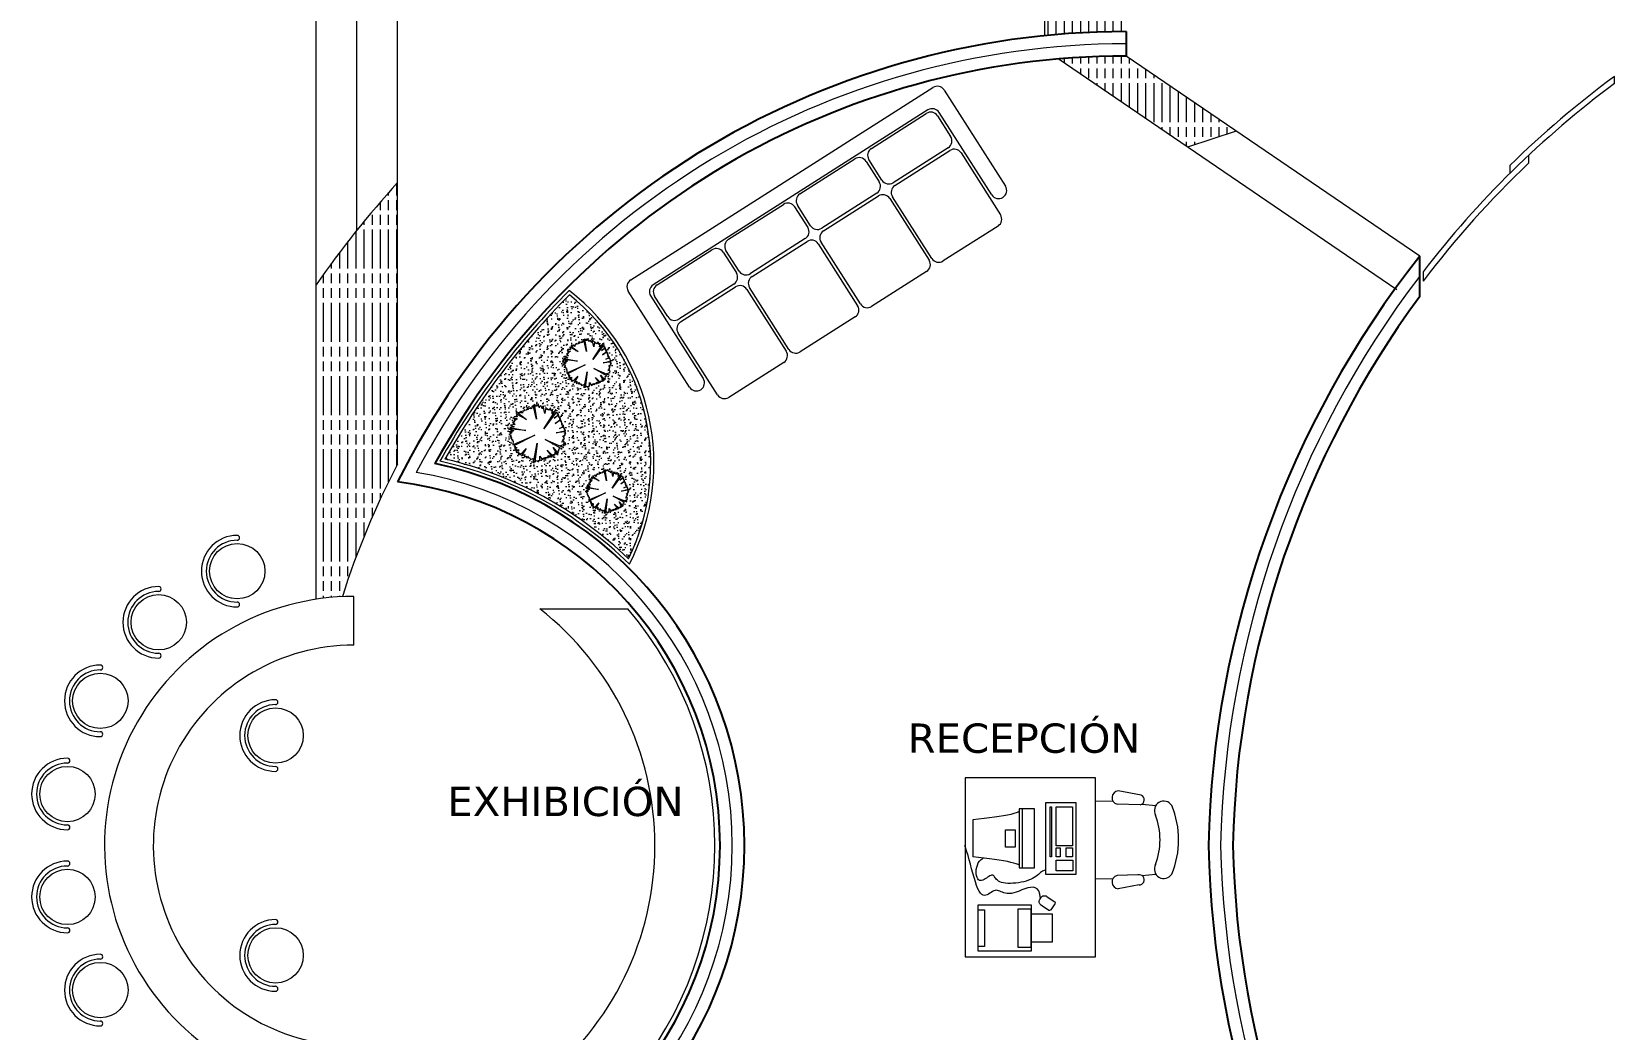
# Model space of a CAD drawing. Header units: millimetres. Extents: x 291 to 670, y 42 to 304.
# Drawn here: x 541.12 to 550.83, y 259.32 to 265.45 of the extents above; entities that cross this region are included whole.
import ezdxf

# ---------------------------------------------------------------- set-up
doc = ezdxf.new("R2010")
doc.units = ezdxf.units.MM
doc.linetypes.add('ACAD_ISO04W100', pattern=[30, 24, -3, 0, -3])
doc.layers.get('0').update_dxf_attribs({"lineweight": 5})
for name, color, linetype, lineweight in [('eje', 8, 'ACAD_ISO04W100', 13), ('escalones', 3, 'Continuous', 15), ('medio muro', 6, 'Continuous', 13), ('muebles', 2, 'Continuous', 13), ('muros', 1, 'Continuous', 25), ('ventanas y canceleria', 4, 'Continuous', 13)]:
    doc.layers.add(name, color=color, linetype=linetype, lineweight=lineweight)
pattern_1 = [(90, (381.757865, 6.595696), (0.05, -9e-18), [0.24, -0.03, 0.06, -0.03, 0.06, -0.03])]

msp = doc.modelspace()

# ---------------------------------------------------------------- hatches: boundary and pattern name
at = {"layer": 'escalones'}
h = msp.add_hatch(dxfattribs=at)
h.set_pattern_fill('ACAD_ISO09W100', color=256, scale=0.01, angle=-90, style=0)
h.set_pattern_definition(pattern_1)
h.paths.add_polyline_path([(547.8367, 266.5018), (547.8367, 265.4518, 0.025047), (547.3367, 265.4267), (547.3367, 266.4811, -0.020688)])
h = msp.add_hatch(dxfattribs=at)
h.set_pattern_fill('ACAD_ISO09W100', color=256, scale=0.01, angle=-90, style=0)
h.set_pattern_definition(pattern_1)
h.paths.add_polyline_path([(548.5123, 264.8408), (548.2133, 264.7422), (547.4195, 265.2838, -0.021537), (547.8367, 265.3018)])
h = msp.add_hatch(dxfattribs=at)
h.set_pattern_fill('ACAD_ISO09W100', color=256, scale=0.01, angle=-90, style=0)
h.set_pattern_definition(pattern_1)
h.paths.add_polyline_path([(542.8631, 263.8965, -0.033218), (543.3631, 264.5248), (543.3631, 262.7947, 0.04376), (543.0236, 261.9804, 0.026369), (542.8631, 261.9645)])
h = msp.add_hatch(dxfattribs=at)
h.set_pattern_fill('AR-SAND', color=256, scale=0.001, angle=-90, style=0)
h.set_pattern_definition([(307.5, (291.323574, 832.354197), (0.0489413237, 0.0016000313), [0, -0.038608, 0, -0.04318, 0, -0.041275]), (277.5, (291.323574, 832.3542), (0.07168251, -0.044952328), [0, -0.020828, 0, -0.034798, 0, -0.013335]), (237.5, (291.323574, 832.38544), (0.0001437185, -0.079099237), [0, -0.0127, 0, -0.04572, 0, -0.05969]), (227.5, (291.323574, 832.38544), (0.022292932, -0.076355645), [0, -0.00635, 0, -0.029972, 0, -0.03429])])
h.paths.add_polyline_path([(544.4175, 263.8349, 0.066063), (543.6535, 262.826, -0.133827), (544.7807, 262.2136, 0.352558)])
h.paths.add_polyline_path([(544.6543, 262.7623), (544.6594, 262.7472), (544.6657, 262.7542), (544.6747, 262.7407), (544.6777, 262.7542), (544.6852, 262.7182), (544.6896, 262.7467), (544.6926, 262.7347), (544.6956, 262.7392), (544.7031, 262.7332), (544.7106, 262.7452), (544.7136, 262.7302), (544.721, 262.7377), (544.7166, 262.7182), (544.7375, 262.7362), (544.6807, 262.6479), (544.7371, 262.7246), (544.7379, 262.7191), (544.7421, 262.7235), (544.741, 262.7177), (544.7446, 262.7196), (544.7435, 262.714), (544.7513, 262.7137), (544.7454, 262.7068), (544.7496, 262.7079), (544.7465, 262.7043), (544.7555, 262.7048), (544.7554, 262.7048), (544.7535, 262.692), (544.7622, 262.692), (544.7579, 262.6892), (544.7566, 262.6831), (544.7645, 262.6855), (544.7591, 262.6786), (544.7636, 262.6778), (544.763, 262.6714), (544.7674, 262.6692), (544.7613, 262.6655), (544.7767, 262.6619), (544.7749, 262.661), (544.7733, 262.6577), (544.7747, 262.6485), (544.7769, 262.6474), (544.7755, 262.6435), (544.7813, 262.6407), (544.7376, 262.629), (544.7777, 262.634), (544.7822, 262.6265), (544.7752, 262.6259), (544.7802, 262.6201), (544.7755, 262.6187), (544.7774, 262.6148), (544.7677, 262.6151), (544.776, 262.6039), (544.7702, 262.6028), (544.7735, 262.5981), (544.7655, 262.5967), (544.7752, 262.5866), (544.775, 262.5866), (544.7721, 262.5788), (544.7754, 262.5774), (544.7542, 262.5688), (544.6857, 262.5979), (544.7569, 262.5588), (544.7472, 262.5547), (544.7506, 262.5513), (544.7458, 262.5472), (544.7499, 262.5438), (544.7438, 262.5404), (544.7458, 262.5343), (544.7234, 262.5622), (544.7404, 262.5316), (544.7316, 262.5384), (544.7329, 262.5289), (544.7214, 262.5302), (544.7231, 262.5189), (544.7065, 262.5248), (544.7112, 262.518), (544.699, 262.5248), (544.7065, 262.5166), (544.699, 262.52), (544.7003, 262.5139), (544.6895, 262.5173), (544.6908, 262.5105), (544.6834, 262.516), (544.6854, 262.5105), (544.682, 262.5113), (544.6732, 262.5058), (544.6623, 262.5214), (544.6623, 262.5017), (544.6549, 262.5024), (544.6555, 262.4962), (544.6454, 262.5024), (544.6393, 262.4942), (544.6501, 262.5812), (544.6332, 262.4922), (544.6291, 262.5112), (544.6182, 262.5064), (544.6142, 262.516), (544.6108, 262.5119), (544.6046, 262.5221), (544.6013, 262.5132), (544.5958, 262.5227), (544.5897, 262.516), (544.5924, 262.5295), (544.5782, 262.5227), (544.5992, 262.5574), (544.57, 262.5268), (544.5694, 262.535), (544.5619, 262.5302), (544.5633, 262.5397), (544.5537, 262.5384), (544.5526, 262.5472), (544.551, 262.5465), (544.5558, 262.554), (544.547, 262.554), (544.5551, 262.5622), (544.5456, 262.5622), (544.5497, 262.5669), (544.5372, 262.5703), (544.5388, 262.5921), (544.5334, 262.5941), (544.5375, 262.5975), (544.53, 262.6002), (544.5334, 262.6056), (544.5273, 262.6056), (544.5307, 262.6104), (544.5259, 262.6138), (544.53, 262.6179), (544.5185, 262.622), (544.5334, 262.6288), (544.5212, 262.6335), (544.5361, 262.6342), (544.5293, 262.6396), (544.5415, 262.6389), (544.5164, 262.6485), (544.5972, 262.6396), (544.5236, 262.6542), (544.5436, 262.6566), (544.5263, 262.6654), (544.5476, 262.6675), (544.5361, 262.6784), (544.5449, 262.6784), (544.5415, 262.6845), (544.549, 262.6845), (544.5442, 262.6926), (544.5524, 262.6899), (544.5578, 262.6947), (544.5407, 262.6975), (544.5442, 262.7029), (544.5578, 262.7028), (544.5539, 262.7153), (544.5999, 262.6913), (544.56, 262.7217), (544.5718, 262.7218), (544.5751, 262.7293), (544.5827, 262.7194), (544.5841, 262.7312), (544.5879, 262.7293), (544.5902, 262.7368), (544.5935, 262.7317), (544.5992, 262.7331), (544.6053, 262.7423), (544.6048, 262.7439), (544.6199, 262.7392), (544.618, 262.7444), (544.6232, 262.7406), (544.6251, 262.751), (544.6307, 262.7477), (544.6312, 262.7566), (544.6467, 262.692), (544.6354, 262.7614), (544.6439, 262.7505), (544.6453, 262.7604), (544.6496, 262.751)], flags=16)
h.paths.add_polyline_path([(544.3967, 262.9831), (544.3874, 262.9824), (544.3941, 262.9746), (544.3878, 262.9727), (544.3904, 262.9675), (544.3774, 262.9679), (544.3886, 262.953), (544.3808, 262.9515), (544.3852, 262.9452), (544.3745, 262.9434), (544.3834, 262.9341), (544.3696, 262.9307), (544.3872, 262.9299), (544.3832, 262.9195), (544.3877, 262.9176), (544.3595, 262.9062), (544.2682, 262.945), (544.363, 262.8929), (544.3501, 262.8874), (544.3546, 262.8829), (544.3483, 262.8774), (544.3537, 262.8729), (544.3455, 262.8684), (544.3483, 262.8602), (544.3184, 262.8974), (544.341, 262.8566), (544.3292, 262.8657), (544.3311, 262.853), (544.3157, 262.8548), (544.3175, 262.843), (544.2804, 262.8802), (544.3112, 262.8421), (544.2958, 262.8475), (544.3021, 262.8385), (544.2858, 262.8475), (544.2958, 262.8367), (544.2858, 262.8412), (544.2876, 262.833), (544.2731, 262.8376), (544.275, 262.8285), (544.265, 262.8358), (544.2677, 262.8285), (544.2632, 262.8295), (544.2514, 262.8222), (544.237, 262.843), (544.237, 262.8167), (544.227, 262.8176), (544.2279, 262.8095), (544.2143, 262.8176), (544.2062, 262.8068), (544.2207, 262.9227), (544.198, 262.804), (544.1926, 262.8294), (544.1781, 262.8231), (544.1727, 262.8358), (544.1682, 262.8303), (544.16, 262.8439), (544.1555, 262.8321), (544.1483, 262.8448), (544.1401, 262.8358), (544.1437, 262.8539), (544.1247, 262.8448), (544.1528, 262.891), (544.1139, 262.8503), (544.113, 262.8611), (544.103, 262.8548), (544.1048, 262.8675), (544.0922, 262.8657), (544.0907, 262.8775), (544.0885, 262.8765), (544.0949, 262.8865), (544.0831, 262.8865), (544.094, 262.8974), (544.0813, 262.8974), (544.0867, 262.9037), (544.0768, 262.9064), (544.2062, 262.9735), (544.0786, 262.9173), (544.0705, 262.9128), (544.0723, 262.9372), (544.065, 262.9399), (544.0705, 262.9445), (544.0605, 262.9481), (544.065, 262.9553), (544.0569, 262.9553), (544.0614, 262.9617), (544.0551, 262.9662), (544.0605, 262.9717), (544.0451, 262.9771), (544.065, 262.9862), (544.0487, 262.9925), (544.0686, 262.9934), (544.0596, 263.0006), (544.0759, 262.9997), (544.0424, 263.0124), (544.1501, 263.0006), (544.052, 263.0201), (544.0786, 263.0233), (544.0556, 263.035), (544.084, 263.0378), (544.0686, 263.0523), (544.0804, 263.0523), (544.0759, 263.0604), (544.0858, 263.0604), (544.0795, 263.0713), (544.0904, 263.0677), (544.0976, 263.074), (544.0747, 263.0779), (544.0794, 263.085), (544.0976, 263.0849), (544.0924, 263.1016), (544.1537, 263.0695), (544.1005, 263.1101), (544.1163, 263.1102), (544.1207, 263.1202), (544.1307, 263.107), (544.1326, 263.1227), (544.1376, 263.1202), (544.1408, 263.1303), (544.1452, 263.1234), (544.1527, 263.1252), (544.1577, 263.1328), (544.164, 263.1278), (544.1603, 263.1397), (544.1803, 263.1334), (544.1778, 263.1403), (544.1847, 263.1353), (544.1873, 263.1491), (544.1948, 263.1447), (544.1954, 263.1567), (544.2161, 263.0705), (544.2011, 263.163), (544.2124, 263.1485), (544.2143, 263.1617), (544.2199, 263.1491), (544.2262, 263.1642), (544.2331, 263.1441), (544.2415, 263.1534), (544.2534, 263.1354), (544.2574, 263.1534), (544.2674, 263.1055), (544.2734, 263.1434), (544.2773, 263.1274), (544.2813, 263.1334), (544.2913, 263.1254), (544.3013, 263.1414), (544.3052, 263.1214), (544.3152, 263.1314), (544.3092, 263.1055), (544.3371, 263.1294), (544.2614, 263.0117), (544.3366, 263.114), (544.3377, 263.1066), (544.3433, 263.1125), (544.3418, 263.1047), (544.3466, 263.1073), (544.3451, 263.0999), (544.354, 263.0995), (544.324, 263.0772), (544.3518, 263.095), (544.3477, 263.0902), (544.3533, 263.0917), (544.3492, 263.0869), (544.3555, 263.0872), (544.3525, 263.0828), (544.3614, 263.0835), (544.3603, 263.0828), (544.3585, 263.0705), (544.3653, 263.0705), (544.3626, 263.0586), (544.3674, 263.0601), (544.3629, 263.056), (544.37, 263.0579), (544.3659, 263.0527), (544.372, 263.0515), (544.3711, 263.043), (544.3771, 263.04), (544.3689, 263.0352), (544.383, 263.0318), (544.3745, 263.0289), (544.3862, 263.0275), (544.3849, 263.0248), (544.3867, 263.0125), (544.3897, 263.011), (544.3878, 263.0058), (544.3956, 263.0021), (544.3373, 262.9865), (544.3908, 262.9932)], flags=16)
h.paths.add_polyline_path([(544.6091, 263.2954), (544.5779, 263.3267), (544.6037, 263.2947), (544.5908, 263.2992), (544.5961, 263.2916), (544.5824, 263.2992), (544.5908, 263.2901), (544.5824, 263.2939), (544.584, 263.287), (544.5718, 263.2909), (544.5733, 263.2832), (544.5649, 263.2893), (544.5672, 263.2832), (544.5634, 263.2841), (544.5535, 263.2779), (544.5413, 263.2954), (544.5413, 263.2733), (544.533, 263.2741), (544.5337, 263.2672), (544.5223, 263.2741), (544.5155, 263.2649), (544.5276, 263.3625), (544.5086, 263.2627), (544.504, 263.284), (544.4919, 263.2787), (544.4873, 263.2893), (544.4835, 263.2848), (544.4766, 263.2962), (544.4728, 263.2863), (544.4667, 263.2969), (544.4599, 263.2893), (544.4629, 263.3046), (544.447, 263.2969), (544.4705, 263.3358), (544.4378, 263.3015), (544.4371, 263.3107), (544.4287, 263.3053), (544.4302, 263.316), (544.4196, 263.3145), (544.4183, 263.3244), (544.4165, 263.3236), (544.4218, 263.332), (544.4119, 263.332), (544.4211, 263.3411), (544.4104, 263.3411), (544.415, 263.3465), (544.4066, 263.3488), (544.5155, 263.4052), (544.4081, 263.3579), (544.4013, 263.3541), (544.4028, 263.3747), (544.3967, 263.377), (544.4013, 263.3808), (544.3929, 263.3838), (544.3967, 263.3899), (544.3899, 263.3899), (544.3937, 263.3953), (544.3883, 263.3991), (544.3929, 263.4036), (544.38, 263.4082), (544.3967, 263.4158), (544.383, 263.4212), (544.3998, 263.4219), (544.3922, 263.428), (544.4059, 263.4273), (544.3777, 263.4379), (544.4683, 263.428), (544.3857, 263.4444), (544.4081, 263.4471), (544.3888, 263.4569), (544.4127, 263.4593), (544.3998, 263.4715), (544.4097, 263.4715), (544.4059, 263.4783), (544.4142, 263.4783), (544.4089, 263.4875), (544.418, 263.4844), (544.4241, 263.4897), (544.4049, 263.493), (544.4088, 263.499), (544.4241, 263.4989), (544.4198, 263.5129), (544.4713, 263.4859), (544.4266, 263.5201), (544.4398, 263.5201), (544.4435, 263.5286), (544.452, 263.5175), (544.4536, 263.5307), (544.4578, 263.5286), (544.4604, 263.537), (544.4641, 263.5312), (544.4705, 263.5328), (544.4774, 263.5432), (544.4768, 263.545), (544.4937, 263.5397), (544.4916, 263.5455), (544.4974, 263.5413), (544.4995, 263.5529), (544.5059, 263.5492), (544.5064, 263.5593), (544.5238, 263.4868), (544.5112, 263.5645), (544.5207, 263.5524), (544.5222, 263.5635), (544.527, 263.5529), (544.5323, 263.5656), (544.5381, 263.5487), (544.5451, 263.5565), (544.5552, 263.5414), (544.5585, 263.5565), (544.5669, 263.5162), (544.572, 263.5481), (544.5753, 263.5346), (544.5787, 263.5397), (544.587, 263.533), (544.5954, 263.5464), (544.5988, 263.5296), (544.6072, 263.538), (544.6021, 263.5162), (544.6256, 263.5363), (544.5619, 263.4373), (544.6251, 263.5234), (544.6261, 263.5171), (544.6308, 263.5221), (544.6295, 263.5155), (544.6336, 263.5177), (544.6323, 263.5115), (544.6411, 263.5111), (544.6345, 263.5033), (544.6392, 263.5046), (544.6358, 263.5005), (544.6458, 263.5011), (544.6457, 263.5011), (544.6436, 263.4868), (544.6493, 263.4868), (544.647, 263.4768), (544.6559, 263.4795), (544.6498, 263.4718), (544.6549, 263.4708), (544.6542, 263.4636), (544.6592, 263.4611), (544.6523, 263.4571), (544.6642, 263.4543), (544.657, 263.4518), (544.6669, 263.4506), (544.6657, 263.4483), (544.6673, 263.438), (544.6698, 263.4367), (544.6682, 263.4324), (544.6748, 263.4292), (544.6258, 263.4161), (544.6707, 263.4217), (544.6757, 263.4133), (544.6679, 263.4127), (544.6735, 263.4061), (544.6682, 263.4045), (544.6704, 263.4002), (544.6595, 263.4005), (544.6689, 263.388), (544.6623, 263.3867), (544.666, 263.3814), (544.657, 263.3798), (544.6679, 263.3685), (544.6677, 263.3685), (544.6644, 263.3598), (544.6682, 263.3582), (544.6444, 263.3486), (544.5676, 263.3812), (544.6474, 263.3374), (544.6365, 263.3328), (544.6403, 263.329), (544.6349, 263.3244), (544.6395, 263.3206), (544.6327, 263.3168), (544.6349, 263.3099), (544.6098, 263.3411), (544.6289, 263.3069), (544.619, 263.3145), (544.6205, 263.3038), (544.6075, 263.3053)], flags=16)

# ---------------------------------------------------------------- linework, layer by layer
for centre, radius, start, end in [((547.8367, 260.4518), 4.925, 90, 152.26013), ((554.4151, 260.3179), 6, 142.75125, 178.72158), ((543.0936, 260.4518), 2.3243, 279.5133, 80.4867), ((554.4151, 260.5856), 6, 181.27842, 217.24875)]:
    msp.add_arc(centre, radius, start, end)
for p, q in [((547.3367, 265.4267), (547.3367, 268.7862)), ((543.3631, 262.7947), (543.3631, 267.5016)), ((543.1131, 264.232), (543.1131, 267.3366)), ((542.8631, 261.9645), (542.8631, 267.1582)), ((549.4981, 263.8657), (547.4195, 265.2838)), ((549.639, 264.0722), (547.8367, 265.3018)), ((548.5123, 264.8408), (548.2133, 264.7422))]:
    msp.add_line(p, q, dxfattribs=at)
for points in [[(544.4713, 263.4859), (544.4198, 263.5129), (544.4241, 263.4989), (544.4241, 263.4989), (544.4088, 263.499), (544.4049, 263.493), (544.4241, 263.4897), (544.418, 263.4844), (544.4089, 263.4875), (544.4142, 263.4783), (544.4059, 263.4783), (544.4097, 263.4715), (544.3998, 263.4715), (544.4127, 263.4593), (544.3888, 263.4569), (544.4081, 263.4471), (544.3857, 263.4444), (544.4683, 263.428), (544.3777, 263.4379), (544.4059, 263.4273), (544.3922, 263.428), (544.3998, 263.4219), (544.383, 263.4212), (544.3967, 263.4158), (544.38, 263.4082), (544.3929, 263.4036), (544.3883, 263.3991), (544.3937, 263.3953), (544.3899, 263.3899), (544.3967, 263.3899), (544.3929, 263.3838), (544.4013, 263.3808), (544.3967, 263.377), (544.4028, 263.3747), (544.4013, 263.3541), (544.4081, 263.3579), (544.5155, 263.4052), (544.4066, 263.3488), (544.415, 263.3465), (544.4104, 263.3411), (544.4211, 263.3411), (544.4119, 263.332), (544.4218, 263.332), (544.4165, 263.3236), (544.4302, 263.3297), (544.4302, 263.3213), (544.4256, 263.3213), (544.4188, 263.3206), (544.4196, 263.3145), (544.4302, 263.316), (544.4287, 263.3053), (544.4371, 263.3107), (544.4378, 263.3015), (544.4705, 263.3358), (544.447, 263.2969), (544.4629, 263.3046), (544.4599, 263.2893), (544.4667, 263.2969), (544.4728, 263.2863), (544.4766, 263.2962), (544.4835, 263.2848), (544.4873, 263.2893), (544.4919, 263.2787), (544.504, 263.284), (544.5086, 263.2627), (544.5276, 263.3625), (544.5155, 263.2649), (544.5223, 263.2741), (544.5337, 263.2672), (544.533, 263.2741), (544.5413, 263.2733), (544.5413, 263.2954), (544.5535, 263.2779), (544.5596, 263.2817), (544.5573, 263.2855), (544.5672, 263.2832), (544.5649, 263.2893), (544.5733, 263.2832), (544.5718, 263.2909), (544.584, 263.287), (544.5824, 263.2939), (544.5908, 263.2901), (544.5824, 263.2992), (544.5961, 263.2916), (544.5908, 263.2992), (544.6037, 263.2947), (544.5779, 263.3267), (544.6091, 263.2954), (544.6075, 263.3053), (544.6205, 263.3038), (544.619, 263.3145), (544.6289, 263.3069), (544.6098, 263.3411), (544.6349, 263.3099), (544.6327, 263.3168), (544.6395, 263.3206), (544.6349, 263.3244), (544.6403, 263.329), (544.6365, 263.3328), (544.6474, 263.3374), (544.5676, 263.3812), (544.6624, 263.3409), (544.6444, 263.3486), (544.6682, 263.3582), (544.6644, 263.3598), (544.6677, 263.3685), (544.6529, 263.3692), (544.6645, 263.372), (544.657, 263.3798), (544.666, 263.3814), (544.6623, 263.3867), (544.6689, 263.388), (544.6595, 263.4005), (544.6704, 263.4002), (544.6682, 263.4045), (544.6735, 263.4061), (544.6679, 263.4127), (544.6757, 263.4133), (544.6707, 263.4217), (544.6258, 263.4161), (544.6748, 263.4292), (544.6682, 263.4324), (544.6698, 263.4367), (544.6673, 263.438), (544.6664, 263.4443), (544.6626, 263.4421), (544.6651, 263.4471), (544.642, 263.4396), (544.6651, 263.4508), (544.657, 263.4518), (544.6642, 263.4543), (544.6523, 263.4571), (544.6592, 263.4611), (544.6542, 263.4636), (544.6548, 263.4696), (544.6514, 263.4693), (544.6532, 263.4711), (544.6498, 263.4718), (544.6532, 263.4761), (544.6473, 263.4746), (544.6511, 263.478), (544.647, 263.4768), (544.6486, 263.4836), (544.6204, 263.4652), (544.6492, 263.4868), (544.6436, 263.4868), (544.6451, 263.4971), (544.6392, 263.4933), (544.6426, 263.4974), (544.6386, 263.4971), (544.6411, 263.5008), (544.6358, 263.5005), (544.6392, 263.5046), (544.6345, 263.5033), (544.6379, 263.5074), (544.6145, 263.4924), (544.6398, 263.5112), (544.6323, 263.5115), (544.6336, 263.5177), (544.6295, 263.5155), (544.6308, 263.5221), (544.6261, 263.5171), (544.6251, 263.5234), (544.5619, 263.4373), (544.6256, 263.5363), (544.6021, 263.5162), (544.6072, 263.538), (544.5988, 263.5296), (544.5954, 263.5464), (544.587, 263.533), (544.5787, 263.5397), (544.5753, 263.5346), (544.572, 263.5481), (544.5669, 263.5162), (544.5585, 263.5565), (544.5552, 263.5414), (544.5451, 263.5565), (544.5381, 263.5487), (544.5323, 263.5656), (544.527, 263.5529), (544.5222, 263.5635), (544.5207, 263.5524), (544.5112, 263.5645), (544.5238, 263.4868), (544.5064, 263.5593), (544.5059, 263.5492), (544.4995, 263.5529), (544.4974, 263.5413), (544.4916, 263.5455), (544.4937, 263.5397), (544.4768, 263.545), (544.48, 263.5349), (544.4747, 263.5392), (544.4705, 263.5328), (544.4641, 263.5312), (544.4604, 263.537), (544.4578, 263.5286), (544.4536, 263.5307), (544.452, 263.5175), (544.4435, 263.5286), (544.4398, 263.5201), (544.4266, 263.5201)], [(544.1537, 263.0695), (544.0924, 263.1016), (544.0976, 263.0849), (544.0976, 263.0849), (544.0794, 263.085), (544.0747, 263.0779), (544.0976, 263.074), (544.0904, 263.0677), (544.0795, 263.0713), (544.0858, 263.0604), (544.0759, 263.0604), (544.0804, 263.0523), (544.0686, 263.0523), (544.084, 263.0378), (544.0556, 263.035), (544.0786, 263.0233), (544.052, 263.0201), (544.1501, 263.0006), (544.0424, 263.0124), (544.0759, 262.9997), (544.0596, 263.0006), (544.0686, 262.9934), (544.0487, 262.9925), (544.065, 262.9862), (544.0451, 262.9771), (544.0605, 262.9717), (544.0551, 262.9662), (544.0614, 262.9617), (544.0569, 262.9553), (544.065, 262.9553), (544.0605, 262.9481), (544.0705, 262.9445), (544.065, 262.9399), (544.0723, 262.9372), (544.0705, 262.9128), (544.0786, 262.9173), (544.2062, 262.9735), (544.0768, 262.9064), (544.0867, 262.9037), (544.0813, 262.8974), (544.094, 262.8974), (544.0831, 262.8865), (544.0949, 262.8865), (544.0885, 262.8765), (544.1048, 262.8838), (544.1048, 262.8738), (544.0994, 262.8738), (544.0913, 262.8729), (544.0922, 262.8657), (544.1048, 262.8675), (544.103, 262.8548), (544.113, 262.8611), (544.1139, 262.8503), (544.1528, 262.891), (544.1247, 262.8448), (544.1437, 262.8539), (544.1401, 262.8358), (544.1483, 262.8448), (544.1555, 262.8321), (544.16, 262.8439), (544.1682, 262.8303), (544.1727, 262.8358), (544.1781, 262.8231), (544.1926, 262.8294), (544.198, 262.804), (544.2207, 262.9227), (544.2062, 262.8068), (544.2143, 262.8176), (544.2279, 262.8095), (544.227, 262.8176), (544.237, 262.8167), (544.237, 262.843), (544.2514, 262.8222), (544.2587, 262.8267), (544.256, 262.8312), (544.2677, 262.8285), (544.265, 262.8358), (544.275, 262.8285), (544.2731, 262.8376), (544.2876, 262.833), (544.2858, 262.8412), (544.2958, 262.8367), (544.2858, 262.8475), (544.3021, 262.8385), (544.2958, 262.8475), (544.3112, 262.8421), (544.2804, 262.8802), (544.3175, 262.843), (544.3157, 262.8548), (544.3311, 262.853), (544.3292, 262.8657), (544.341, 262.8566), (544.3184, 262.8974), (544.3483, 262.8602), (544.3455, 262.8684), (544.3537, 262.8729), (544.3483, 262.8774), (544.3546, 262.8829), (544.3501, 262.8874), (544.363, 262.8929), (544.2682, 262.945), (544.3809, 262.8971), (544.3595, 262.9062), (544.3877, 262.9176), (544.3832, 262.9195), (544.3872, 262.9299), (544.3696, 262.9307), (544.3834, 262.9341), (544.3745, 262.9434), (544.3852, 262.9452), (544.3808, 262.9515), (544.3886, 262.953), (544.3774, 262.9679), (544.3904, 262.9675), (544.3878, 262.9727), (544.3941, 262.9746), (544.3874, 262.9824), (544.3967, 262.9831), (544.3908, 262.9932), (544.3373, 262.9865), (544.3956, 263.0021), (544.3878, 263.0058), (544.3897, 263.011), (544.3867, 263.0125), (544.3856, 263.0199), (544.3811, 263.0173), (544.3841, 263.0233), (544.3566, 263.0144), (544.3841, 263.0278), (544.3745, 263.0289), (544.383, 263.0318), (544.3689, 263.0352), (544.3771, 263.04), (544.3711, 263.043), (544.3719, 263.0501), (544.3678, 263.0497), (544.37, 263.0519), (544.3659, 263.0527), (544.37, 263.0579), (544.3629, 263.056), (544.3674, 263.0601), (544.3626, 263.0586), (544.3644, 263.0668), (544.331, 263.0449), (544.3652, 263.0705), (544.3585, 263.0705), (544.3603, 263.0828), (544.3533, 263.0783), (544.3574, 263.0831), (544.3525, 263.0828), (544.3555, 263.0872), (544.3492, 263.0869), (544.3533, 263.0917), (544.3477, 263.0902), (544.3518, 263.095), (544.324, 263.0772), (544.354, 263.0995), (544.3451, 263.0999), (544.3466, 263.1073), (544.3418, 263.1047), (544.3433, 263.1125), (544.3377, 263.1066), (544.3366, 263.114), (544.2614, 263.0117), (544.3371, 263.1294), (544.3092, 263.1055), (544.3152, 263.1314), (544.3052, 263.1214), (544.3013, 263.1414), (544.2913, 263.1254), (544.2813, 263.1334), (544.2773, 263.1274), (544.2734, 263.1434), (544.2674, 263.1055), (544.2574, 263.1534), (544.2534, 263.1354), (544.2415, 263.1534), (544.2331, 263.1441), (544.2262, 263.1642), (544.2199, 263.1491), (544.2143, 263.1617), (544.2124, 263.1485), (544.2011, 263.163), (544.2161, 263.0705), (544.1954, 263.1567), (544.1948, 263.1447), (544.1873, 263.1491), (544.1847, 263.1353), (544.1778, 263.1403), (544.1803, 263.1334), (544.1603, 263.1397), (544.164, 263.1278), (544.1577, 263.1328), (544.1527, 263.1252), (544.1452, 263.1234), (544.1408, 263.1303), (544.1376, 263.1202), (544.1326, 263.1227), (544.1307, 263.107), (544.1207, 263.1202), (544.1163, 263.1102), (544.1005, 263.1101)], [(544.5999, 262.6913), (544.5539, 262.7153), (544.5578, 262.7028), (544.5578, 262.7028), (544.5442, 262.7029), (544.5407, 262.6975), (544.5578, 262.6947), (544.5524, 262.6899), (544.5442, 262.6926), (544.549, 262.6845), (544.5415, 262.6845), (544.5449, 262.6784), (544.5361, 262.6784), (544.5476, 262.6675), (544.5263, 262.6654), (544.5436, 262.6566), (544.5236, 262.6542), (544.5972, 262.6396), (544.5164, 262.6485), (544.5415, 262.6389), (544.5293, 262.6396), (544.5361, 262.6342), (544.5212, 262.6335), (544.5334, 262.6288), (544.5185, 262.622), (544.53, 262.6179), (544.5259, 262.6138), (544.5307, 262.6104), (544.5273, 262.6056), (544.5334, 262.6056), (544.53, 262.6002), (544.5375, 262.5975), (544.5334, 262.5941), (544.5388, 262.5921), (544.5375, 262.5737), (544.5436, 262.5771), (544.6393, 262.6192), (544.5422, 262.569), (544.5497, 262.5669), (544.5456, 262.5622), (544.5551, 262.5622), (544.547, 262.554), (544.5558, 262.554), (544.551, 262.5465), (544.5633, 262.552), (544.5633, 262.5445), (544.5592, 262.5445), (544.5531, 262.5438), (544.5537, 262.5384), (544.5633, 262.5397), (544.5619, 262.5302), (544.5694, 262.535), (544.57, 262.5268), (544.5992, 262.5574), (544.5782, 262.5227), (544.5924, 262.5295), (544.5897, 262.516), (544.5958, 262.5227), (544.6013, 262.5132), (544.6046, 262.5221), (544.6108, 262.5119), (544.6142, 262.516), (544.6182, 262.5064), (544.6291, 262.5112), (544.6332, 262.4922), (544.6501, 262.5812), (544.6393, 262.4942), (544.6454, 262.5024), (544.6555, 262.4962), (544.6549, 262.5024), (544.6623, 262.5017), (544.6623, 262.5214), (544.6732, 262.5058), (544.6786, 262.5092), (544.6766, 262.5126), (544.6854, 262.5105), (544.6834, 262.516), (544.6908, 262.5105), (544.6895, 262.5173), (544.7003, 262.5139), (544.699, 262.52), (544.7065, 262.5166), (544.699, 262.5248), (544.7112, 262.518), (544.7065, 262.5248), (544.718, 262.5207), (544.6949, 262.5492), (544.7227, 262.5214), (544.7214, 262.5302), (544.7329, 262.5289), (544.7316, 262.5384), (544.7404, 262.5316), (544.7234, 262.5622), (544.7458, 262.5343), (544.7438, 262.5404), (544.7499, 262.5438), (544.7458, 262.5472), (544.7506, 262.5513), (544.7472, 262.5547), (544.7569, 262.5588), (544.6857, 262.5979), (544.7703, 262.562), (544.7542, 262.5688), (544.7754, 262.5774), (544.7721, 262.5788), (544.775, 262.5866), (544.7618, 262.5872), (544.7721, 262.5897), (544.7655, 262.5967), (544.7735, 262.5981), (544.7702, 262.6028), (544.776, 262.6039), (544.7677, 262.6151), (544.7774, 262.6148), (544.7755, 262.6187), (544.7802, 262.6201), (544.7752, 262.6259), (544.7822, 262.6265), (544.7777, 262.634), (544.7376, 262.629), (544.7813, 262.6407), (544.7755, 262.6435), (544.7769, 262.6474), (544.7747, 262.6485), (544.7738, 262.6541), (544.7705, 262.6521), (544.7727, 262.6566), (544.7521, 262.6499), (544.7727, 262.66), (544.7655, 262.6608), (544.7719, 262.663), (544.7613, 262.6655), (544.7674, 262.6692), (544.763, 262.6714), (544.7635, 262.6767), (544.7605, 262.6764), (544.7621, 262.6781), (544.7591, 262.6786), (544.7621, 262.6825), (544.7568, 262.6811), (544.7602, 262.6842), (544.7566, 262.6831), (544.7579, 262.6892), (544.7329, 262.6728), (544.7585, 262.692), (544.7535, 262.692), (544.7549, 262.7012), (544.7496, 262.6979), (544.7527, 262.7015), (544.749, 262.7012), (544.7513, 262.7046), (544.7465, 262.7043), (544.7496, 262.7079), (544.7454, 262.7068), (544.7485, 262.7104), (544.7276, 262.697), (544.7502, 262.7138), (544.7435, 262.714), (544.7446, 262.7196), (544.741, 262.7177), (544.7421, 262.7235), (544.7379, 262.7191), (544.7371, 262.7246), (544.6807, 262.6479), (544.7375, 262.7362), (544.7166, 262.7182), (544.721, 262.7377), (544.7136, 262.7302), (544.7106, 262.7452), (544.7031, 262.7332), (544.6956, 262.7392), (544.6926, 262.7347), (544.6896, 262.7467), (544.6852, 262.7182), (544.6777, 262.7542), (544.6747, 262.7407), (544.6657, 262.7542), (544.6594, 262.7472), (544.6543, 262.7623), (544.6496, 262.751), (544.6453, 262.7604), (544.6439, 262.7505), (544.6354, 262.7614), (544.6467, 262.692), (544.6312, 262.7566), (544.6307, 262.7477), (544.6251, 262.751), (544.6232, 262.7406), (544.618, 262.7444), (544.6199, 262.7392), (544.6048, 262.7439), (544.6076, 262.735), (544.6029, 262.7387), (544.5992, 262.7331), (544.5935, 262.7317), (544.5902, 262.7368), (544.5879, 262.7293), (544.5841, 262.7312), (544.5827, 262.7194), (544.5751, 262.7293), (544.5718, 262.7218), (544.56, 262.7217)]]:
    msp.add_lwpolyline(points, close=True, dxfattribs=at)
for radius, start, end in [(6.05, 137.68355, 145.2938), (5.05, 152.35768, 162.38032)]:
    msp.add_arc((547.8367, 260.4518), radius, start, end, dxfattribs=at)
at = {"layer": 'medio muro'}
for centre, radius, start, end in [((547.8367, 260.4518), 4.83, 135.09232, 150.7407), ((543.5924, 262.7987), 1.3446, 332.61902, 52.23184), ((547.8367, 260.4518), 4.81, 135.30394, 150.42253), ((543.5924, 262.7987), 1.3246, 333.78538, 51.46751), ((543.0936, 260.4518), 2.4193, 45.59965, 77.36134), ((543.0936, 260.4518), 2.4393, 46.24038, 76.73008)]:
    msp.add_arc(centre, radius, start, end, dxfattribs=at)
at = {"layer": 'muebles', "linetype": 'ByBlock'}
for p, q in [((544.7945, 263.927), (546.6502, 265.1086)), ((546.7193, 265.0932), (547.0952, 264.5028)), ((546.6196, 264.9705), (544.9326, 263.8963)), ((546.272, 264.7345), (546.6094, 264.9493)), ((546.6784, 264.934), (546.759, 264.8075)), ((547.0109, 264.4491), (546.6886, 264.9552)), ((546.7436, 264.7384), (546.4062, 264.5236)), ((545.8333, 264.4552), (546.1707, 264.67)), ((546.2398, 264.6547), (546.3203, 264.5282)), ((546.3372, 264.5389), (546.2566, 264.6655)), ((546.417, 264.5067), (546.7544, 264.7216)), ((546.8234, 264.7063), (547.0651, 264.3267)), ((546.305, 264.4592), (545.9676, 264.2443)), ((545.3947, 264.1759), (545.7321, 264.3907)), ((545.8011, 264.3754), (545.8817, 264.2489)), ((545.8986, 264.2596), (545.818, 264.3862)), ((545.9783, 264.2274), (546.3158, 264.4423)), ((546.3848, 264.427), (546.6265, 264.0474)), ((546.6434, 264.0581), (546.4017, 264.4377)), ((547.0799, 264.4338), (547.0799, 264.4338)), ((547.0498, 264.2576), (546.7124, 264.0428)), ((545.8664, 264.1799), (545.529, 263.965)), ((545.5397, 263.9482), (545.8771, 264.163)), ((546.2047, 263.7788), (545.963, 264.1584)), ((544.9561, 263.8966), (545.2935, 264.1115)), ((545.3625, 264.0961), (545.4431, 263.9696)), ((545.4599, 263.9803), (545.3794, 264.1069)), ((545.9462, 264.1477), (546.1879, 263.7681)), ((546.6112, 263.9784), (546.2738, 263.7635)), ((545.4278, 263.9006), (545.0903, 263.6857)), ((545.1011, 263.6689), (545.4385, 263.8837)), ((545.5075, 263.8684), (545.7492, 263.4888)), ((545.7661, 263.4995), (545.5244, 263.8791)), ((545.1551, 263.2675), (544.7792, 263.8579)), ((544.9172, 263.8273), (545.2395, 263.3212)), ((545.0213, 263.7011), (544.9408, 263.8276)), ((546.1725, 263.6991), (545.8351, 263.4842)), ((545.3275, 263.2202), (545.0858, 263.5998)), ((545.7339, 263.4198), (545.3965, 263.2049)), ((545.2242, 263.2521), (545.2242, 263.2521)), ((547.9289, 260.761), (547.788, 260.7867)), ((547.1805, 260.6765), (547.1805, 260.3146)), ((547.1982, 260.6765), (547.1982, 260.3146)), ((547.6474, 260.7257), (547.7566, 260.7231)), ((547.9237, 260.7021), (547.7806, 260.7062)), ((547.935, 260.7058), (548.019, 260.6978)), ((546.8946, 260.6087), (546.8946, 260.3824)), ((547.9088, 260.2705), (547.7806, 260.2668)), ((547.9334, 260.267), (548.019, 260.2752)), ((547.6474, 260.2473), (547.7566, 260.2499)), ((547.9163, 260.2098), (547.788, 260.1863))]:
    msp.add_line(p, q, dxfattribs=at)
at = {"layer": 'muebles'}
for p, q in [((543.0936, 261.6825), (543.0936, 261.982)), ((544.2355, 261.9064), (544.7775, 261.9064))]:
    msp.add_line(p, q, dxfattribs=at)
at = {"layer": 'muebles', "linetype": 'ByBlock'}
for points in [[(546.8474, 260.8671), (546.8474, 259.7671), (547.6474, 259.7671), (547.6474, 260.8671)], [(547.53, 260.7146), (547.3407, 260.7146), (547.3407, 260.2746), (547.53, 260.2746)], [(547.3697, 260.6902), (547.3792, 260.6902), (547.3792, 260.3811), (547.3697, 260.3811)], [(547.5072, 260.4492), (547.4078, 260.4492), (547.4078, 260.6902), (547.5072, 260.6902)], [(547.0961, 260.5487), (547.1546, 260.5487), (547.1546, 260.4424), (547.0961, 260.4424)], [(547.4078, 260.4383), (547.4309, 260.4383), (547.4309, 260.3811), (547.4078, 260.3811)], [(547.5085, 260.2953), (547.4078, 260.2953), (547.4078, 260.362), (547.5085, 260.362)], [(547.469, 260.4369), (547.5072, 260.4369), (547.5072, 260.3811), (547.469, 260.3811)], [(546.9282, 260.0873), (547.2527, 260.0873), (547.2527, 259.8016), (546.9282, 259.8016)], [(546.9282, 260.057), (546.9671, 260.057), (546.9671, 259.8319), (546.9282, 259.8319)], [(547.2527, 260.0613), (547.1705, 260.0613), (547.1705, 259.8276), (547.2527, 259.8276)], [(547.2527, 260.031), (547.3825, 260.031), (547.3825, 259.8579), (547.2527, 259.8579)]]:
    msp.add_lwpolyline(points, close=True, dxfattribs=at)
for points in [[(547.1805, 260.6603), (547.1731, 260.6559), (547.1619, 260.6516), (547.1471, 260.6473), (547.1291, 260.643), (547.1079, 260.6388), (547.084, 260.6346), (547.0575, 260.6303), (547.0286, 260.626), (546.9977, 260.6218), (546.9649, 260.6174), (546.9304, 260.6131), (546.8946, 260.6087)], [(547.273, 260.6765), (547.1805, 260.6765)], [(547.1805, 260.3146), (547.273, 260.3146), (547.273, 260.6765)], [(547.3106, 260.1264), (547.3073, 260.1528), (547.3006, 260.1721), (547.291, 260.185), (547.2789, 260.1925), (547.2647, 260.1954), (547.249, 260.1946), (547.2322, 260.191), (547.2146, 260.1853), (547.1968, 260.1785), (547.1792, 260.1714), (547.1622, 260.1649), (547.1463, 260.1598), (547.1318, 260.1569), (547.1187, 260.1558), (547.1068, 260.1564), (547.096, 260.1582), (547.0861, 260.161), (547.077, 260.1642), (547.0686, 260.1676), (547.0607, 260.1709), (547.0532, 260.1737), (547.0458, 260.1756), (547.0386, 260.1762), (547.0313, 260.1753), (547.0238, 260.1727), (547.0161, 260.1686), (547.0083, 260.1637), (547.0003, 260.1585), (546.9922, 260.1535), (546.9841, 260.1493), (546.9758, 260.1464), (546.9676, 260.1453), (546.9593, 260.1466), (546.951, 260.1509), (546.9428, 260.1586), (546.9347, 260.1703), (546.9266, 260.1863), (546.9186, 260.2062), (546.9108, 260.2291), (546.903, 260.2543), (546.8954, 260.2811), (546.8879, 260.3087), (546.8805, 260.3365), (546.8733, 260.3636), (546.8662, 260.3894), (546.8593, 260.413), (546.8525, 260.4338), (546.846, 260.451)], [(547.1805, 260.3307), (547.1731, 260.3351), (547.1619, 260.3394), (547.1471, 260.3437), (547.1291, 260.348), (547.1079, 260.3523), (547.084, 260.3566), (547.0575, 260.3608), (547.0286, 260.3651), (546.9977, 260.3694), (546.9649, 260.3737), (546.9304, 260.378), (546.8946, 260.3824)], [(547.3407, 260.2994), (547.3342, 260.2987), (547.3281, 260.2967), (547.3223, 260.2937), (547.3164, 260.2897), (547.3105, 260.2849), (547.3042, 260.2796), (547.2974, 260.2737), (547.29, 260.2676), (547.2817, 260.2613), (547.2725, 260.2551), (547.2621, 260.249), (547.2503, 260.2433), (547.2372, 260.238), (547.2227, 260.2333), (547.2074, 260.2292), (547.1913, 260.2257), (547.1748, 260.2228), (547.1582, 260.2207), (547.1418, 260.2192), (547.1258, 260.2186), (547.1105, 260.2187), (547.0962, 260.2197), (547.0831, 260.2216), (547.0716, 260.2244), (547.0618, 260.2282), (547.0536, 260.2327), (547.0468, 260.2377), (547.0411, 260.243), (547.0363, 260.2484), (547.0323, 260.2536), (547.0288, 260.2585), (547.0255, 260.2628), (547.0222, 260.2663), (547.0188, 260.2688), (547.015, 260.2701), (547.0106, 260.2698), (547.0053, 260.268), (546.9994, 260.2649), (546.9929, 260.2608), (546.986, 260.2562), (546.9787, 260.2513), (546.9713, 260.2465), (546.9638, 260.2423), (546.9564, 260.2389), (546.9492, 260.2367), (546.9424, 260.2361), (546.9361, 260.2375), (546.9304, 260.2412), (546.9254, 260.2475), (546.9213, 260.256), (546.9183, 260.2664), (546.9164, 260.2783), (546.9157, 260.2911), (546.9165, 260.3045), (546.9189, 260.3182), (546.9229, 260.3316), (546.9288, 260.3443), (546.9366, 260.356), (546.9465, 260.3662), (546.9586, 260.3745)]]:
    msp.add_lwpolyline(points, dxfattribs=at)
msp.add_lwpolyline([(547.35, 260.139), (547.3956, 260.1082, -0.414214), (547.3983, 260.094), (547.3734, 260.0571, -0.414214), (547.3592, 260.0544), (547.3136, 260.0852, -0.414214), (547.3068, 260.1207), (547.3144, 260.1321, -0.414214)], format="xyb", close=True, dxfattribs=at)
for centre in [(542.3781, 262.137), (541.8962, 261.8228), (541.5375, 261.3403), (542.6135, 261.1271), (541.3358, 260.768), (541.3358, 260.1356), (542.6135, 259.7765), (541.5375, 259.5633)]:
    msp.add_circle(centre, 0.17, dxfattribs=at)
for centre, radius, start, end in [((546.6771, 265.0664), 0.05, 32.48633, 122.48633), ((546.6362, 264.9072), 0.05, 32.48633, 122.48633), ((546.6465, 264.9283), 0.05, 32.48633, 122.48633), ((546.7168, 264.7806), 0.05, 302.48633, 32.48633), ((546.1976, 264.6279), 0.05, 32.48633, 122.48633), ((546.2988, 264.6923), 0.05, 122.48633, 212.48633), ((546.7812, 264.6794), 0.05, 32.48633, 122.48633), ((545.8602, 264.413), 0.05, 122.48633, 212.48633), ((546.2782, 264.5013), 0.05, 302.48633, 32.48633), ((546.3426, 264.4001), 0.05, 32.48633, 122.48633), ((546.3794, 264.5658), 0.05, 212.48633, 302.48633), ((546.4438, 264.4646), 0.05, 122.48633, 212.48633), ((547.0531, 264.4759), 0.05, 212.48633, 302.48633), ((547.0531, 264.4759), 0.05, 302.48633, 32.48633), ((545.759, 264.3486), 0.05, 32.48633, 122.48633), ((545.9408, 264.2865), 0.05, 212.48633, 302.48633), ((547.0229, 264.2998), 0.05, 302.48633, 32.48633), ((545.4216, 264.1337), 0.05, 122.48633, 212.48633), ((545.8395, 264.222), 0.05, 302.48633, 32.48633), ((545.904, 264.1208), 0.05, 32.48633, 122.48633), ((546.0052, 264.1853), 0.05, 122.48633, 212.48633), ((545.3203, 264.0693), 0.05, 32.48633, 122.48633), ((546.6855, 264.085), 0.05, 212.48633, 302.48633), ((545.4009, 263.9428), 0.05, 302.48633, 32.48633), ((545.5021, 264.0072), 0.05, 212.48633, 302.48633), ((546.5843, 264.0205), 0.05, 302.48633, 32.48633), ((544.8213, 263.8848), 0.05, 122.48633, 212.48633), ((544.9594, 263.8541), 0.05, 122.48633, 212.48633), ((544.9829, 263.8544), 0.05, 122.48633, 212.48633), ((545.4654, 263.8415), 0.05, 32.48633, 122.48633), ((545.5666, 263.906), 0.05, 122.48633, 212.48633), ((546.1457, 263.7412), 0.05, 302.48633, 32.48633), ((546.2469, 263.8057), 0.05, 212.48633, 302.48633), ((545.0635, 263.7279), 0.05, 212.48633, 302.48633), ((545.1279, 263.6267), 0.05, 122.48633, 212.48633), ((545.707, 263.4619), 0.05, 302.48633, 32.48633), ((545.8083, 263.5264), 0.05, 212.48633, 302.48633), ((545.1973, 263.2943), 0.05, 302.48633, 32.48633), ((545.1973, 263.2943), 0.05, 212.48633, 302.48633), ((545.3696, 263.2471), 0.05, 212.48633, 302.48633), ((542.3781, 262.137), 0.22, 90, 270), ((542.3781, 262.137), 0.19, 90, 270), ((542.3781, 262.342), 0.015, 270, 90), ((541.8962, 261.8228), 0.22, 90, 270), ((541.8962, 262.0278), 0.015, 270, 90), ((541.8962, 261.8228), 0.19, 90, 270), ((542.3781, 261.932), 0.015, 270, 90), ((541.8962, 261.6178), 0.015, 270, 90), ((541.5375, 261.3403), 0.22, 90, 270), ((541.5375, 261.3403), 0.19, 90, 270), ((541.5375, 261.5453), 0.015, 270, 90), ((542.6135, 261.1271), 0.22, 90, 270), ((542.6135, 261.3321), 0.015, 270, 90), ((542.6135, 261.1271), 0.19, 90, 270), ((541.5375, 261.1353), 0.015, 270, 90), ((541.3358, 260.768), 0.22, 90, 270), ((541.3358, 260.768), 0.19, 90, 270), ((541.3358, 260.973), 0.015, 270, 90), ((542.6135, 260.9221), 0.015, 270, 90), ((547.7905, 260.7459), 0.0409, 93.51322, 255.99319), ((547.9171, 260.7323), 0.031, 282.28269, 67.77652), ((548.0675, 260.6667), 0.0577, 31.26503, 209.68252), ((547.6154, 260.4865), 0.5436, 337.26107, 22.73893), ((541.3358, 260.563), 0.015, 270, 90), ((547.6072, 260.4865), 0.4374, 339.71341, 20.28659), ((541.3358, 260.1356), 0.22, 90, 270), ((541.3358, 260.1356), 0.19, 90, 270), ((541.3358, 260.3406), 0.015, 270, 90), ((547.7905, 260.2271), 0.0409, 104.00681, 266.48678), ((547.9171, 260.2407), 0.031, 268.46926, 105.58994), ((548.0675, 260.3063), 0.0577, 150.31748, 328.73497), ((542.6135, 259.7765), 0.22, 90, 270), ((542.6135, 259.9815), 0.015, 270, 90), ((541.3358, 259.9306), 0.015, 270, 90), ((542.6135, 259.7765), 0.19, 90, 270), ((541.5375, 259.5633), 0.22, 90, 270), ((541.5375, 259.7683), 0.015, 270, 90), ((541.5375, 259.5633), 0.19, 90, 270), ((542.6135, 259.5715), 0.015, 270, 90), ((541.5375, 259.3583), 0.015, 270, 90)]:
    msp.add_arc(centre, radius, start, end, dxfattribs=at)
at = {"layer": 'muebles'}
for centre, radius, start, end in [((543.0936, 260.4518), 1.5302, 90, 270.73132), ((543.0936, 260.4518), 1.8493, 308.13379, 51.86621), ((543.0618, 260.4518), 2.2493, 319.70708, 40.29292), ((543.0936, 260.4518), 1.2307, 90, 270.90931)]:
    msp.add_arc(centre, radius, start, end, dxfattribs=at)
at = {"layer": 'muros'}
for p, q in [((547.8367, 265.4518), (547.8367, 265.3018)), ((549.639, 263.8243), (549.639, 264.0722))]:
    msp.add_line(p, q, dxfattribs=at)
for centre, radius, start, end in [((547.8367, 260.4518), 5, 90, 153.47245), ((547.8367, 260.4518), 4.85, 90, 151.05938), ((554.4151, 260.3179), 6.075, 141.83067, 178.73736), ((554.4151, 260.3179), 5.925, 143.71578, 178.70539), ((543.0936, 260.4518), 2.3993, 281.99846, 78.00154), ((543.0936, 260.4518), 2.2493, 276.88208, 83.11792), ((554.4151, 260.5856), 6.075, 181.26264, 218.16933), ((554.4151, 260.5856), 5.925, 181.29461, 216.28422)]:
    msp.add_arc(centre, radius, start, end, dxfattribs=at)
at = {"layer": 'ventanas y canceleria'}
for p, q in [((550.8344, 265.1323), (550.8344, 265.1759)), ((550.308, 264.6919), (550.308, 264.6438)), ((550.193, 264.6301), (550.193, 264.581)), ((549.6599, 263.9769), (549.6599, 263.9192))]:
    msp.add_line(p, q, dxfattribs=at)
for radius, start, end in [(6, 126.63961, 142.42266), (6.035, 126.39287, 134.39482), (5.965, 133.51404, 142.86175)]:
    msp.add_arc((554.4151, 260.3179), radius, start, end, dxfattribs=at)

# ---------------------------------------------------------------- texts
at = {"layer": 'eje', "char_height": 0.18, "width": 4.996003610813204e-15, "attachment_point": 1}
for s, insert in [('{\\fVerdana|b0|i0|c0|p34;RECEPCIÓN}', (546.4952, 261.2012)), ('{\\fVerdana|b0|i0|c0|p34;EXHIBICIÓN}', (543.6682, 260.8126))]:
    msp.add_mtext(s, dxfattribs=dict(at, insert=insert))

doc.saveas('drawing.dxf')
